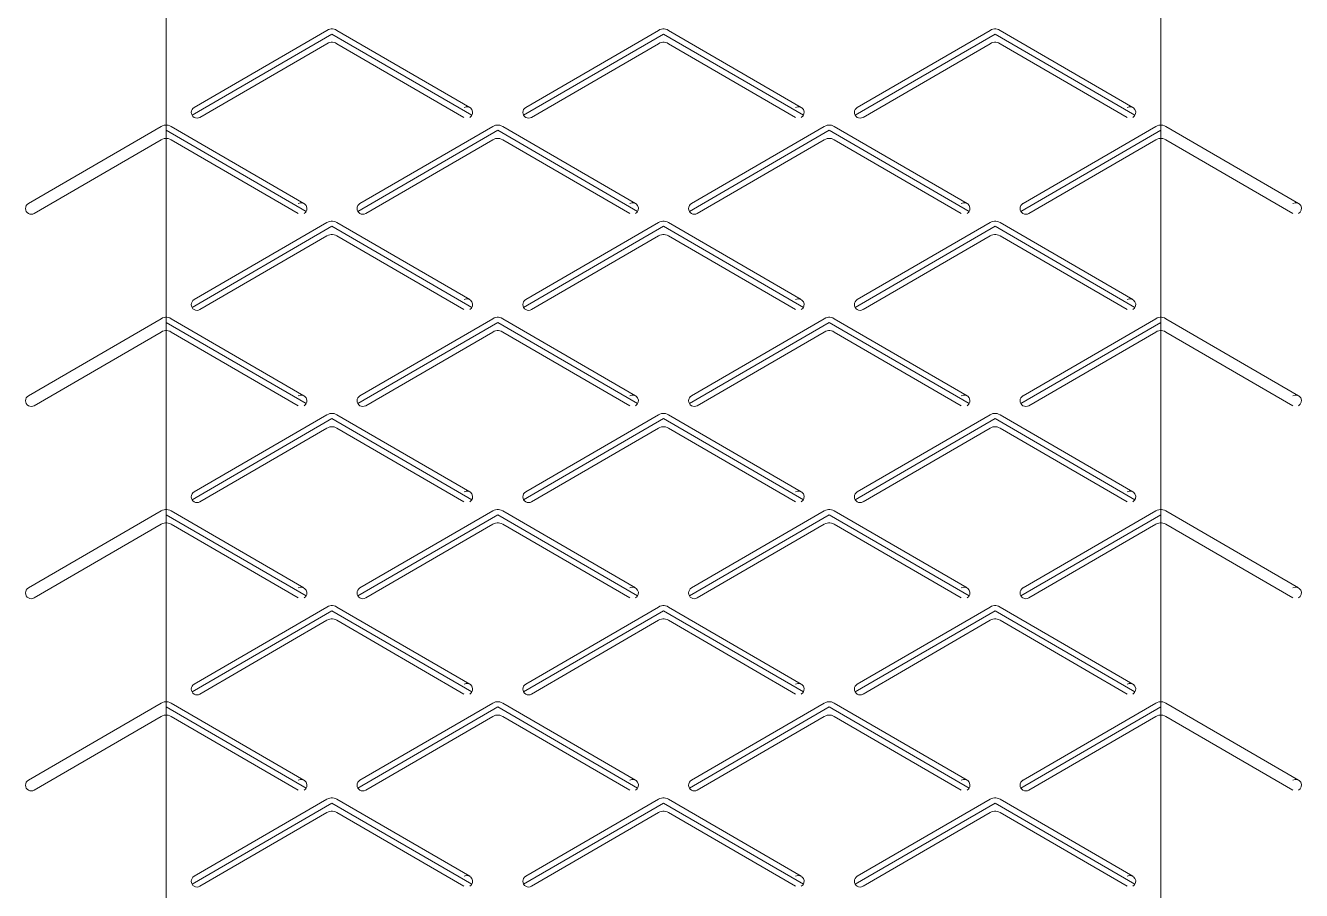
# Model space of a CAD drawing. Header units: metres. Extents: x -3 to 25, y 0 to 162.
# Drawn here: x -3.05 to 24.59, y 40.58 to 59.32 of the extents above; entities that cross this region are included whole.
import ezdxf

# ---------------------------------------------------------------- set-up
doc = ezdxf.new("R2010")
doc.units = ezdxf.units.M
doc.layers.add('TOP', color=1, linetype='Continuous', lineweight=0)

msp = doc.modelspace()

# ---------------------------------------------------------------- linework, layer by layer
at = {"layer": 'TOP'}
for p, q in [((0.56, 57.378), (3.59, 59.137)), ((0.606, 57.549), (3.482, 59.219)), ((3.482, 59.219), (3.513, 59.234)), ((3.513, 59.234), (3.544, 59.244)), ((3.544, 59.244), (3.575, 59.249)), ((3.575, 59.249), (3.605, 59.249)), ((3.59, 59.137), (6.62, 57.378)), ((3.605, 59.249), (3.636, 59.244)), ((3.636, 59.244), (3.667, 59.234)), ((3.667, 59.234), (3.698, 59.219)), ((3.698, 59.219), (6.574, 57.549)), ((7.74, 57.378), (10.77, 59.137)), ((7.786, 57.549), (10.662, 59.219)), ((10.662, 59.219), (10.693, 59.234)), ((10.693, 59.234), (10.724, 59.244)), ((10.724, 59.244), (10.755, 59.249)), ((10.755, 59.249), (10.785, 59.249)), ((10.77, 59.137), (13.8, 57.378)), ((10.785, 59.249), (10.816, 59.244)), ((10.816, 59.244), (10.847, 59.234)), ((10.847, 59.234), (10.878, 59.219)), ((10.878, 59.219), (13.754, 57.549)), ((14.92, 57.378), (17.95, 59.137)), ((14.966, 57.549), (17.842, 59.219)), ((17.842, 59.219), (17.873, 59.234)), ((17.873, 59.234), (17.904, 59.244)), ((17.904, 59.244), (17.935, 59.249)), ((17.935, 59.249), (17.965, 59.249)), ((17.95, 59.137), (20.98, 57.378)), ((17.965, 59.249), (17.996, 59.244)), ((17.996, 59.244), (18.027, 59.234)), ((18.027, 59.234), (18.058, 59.219)), ((18.058, 59.219), (20.934, 57.549)), ((0.731, 57.332), (3.482, 58.93)), ((3.482, 58.93), (3.513, 58.945)), ((3.513, 58.945), (3.544, 58.955)), ((3.544, 58.955), (3.575, 58.961)), ((3.575, 58.961), (3.605, 58.961)), ((3.605, 58.961), (3.636, 58.955)), ((3.636, 58.955), (3.667, 58.945)), ((3.667, 58.945), (3.698, 58.93)), ((3.698, 58.93), (6.449, 57.332)), ((7.911, 57.332), (10.662, 58.93)), ((10.662, 58.93), (10.693, 58.945)), ((10.693, 58.945), (10.724, 58.955)), ((10.724, 58.955), (10.755, 58.961)), ((10.755, 58.961), (10.785, 58.961)), ((10.785, 58.961), (10.816, 58.955)), ((10.816, 58.955), (10.847, 58.945)), ((10.847, 58.945), (10.878, 58.93)), ((10.878, 58.93), (13.629, 57.332)), ((15.091, 57.332), (17.842, 58.93)), ((17.842, 58.93), (17.873, 58.945)), ((17.873, 58.945), (17.904, 58.955)), ((17.904, 58.955), (17.935, 58.961)), ((17.935, 58.961), (17.965, 58.961)), ((17.965, 58.961), (17.996, 58.955)), ((17.996, 58.955), (18.027, 58.945)), ((18.027, 58.945), (18.058, 58.93)), ((18.058, 58.93), (20.809, 57.332)), ((-2.984, 55.467), (-0.108, 57.136)), ((-0.108, 57.136), (-0.077, 57.152)), ((-0.077, 57.152), (-0.046, 57.162)), ((-0.046, 57.162), (-0.015, 57.167)), ((-0.015, 57.167), (0.015, 57.167)), ((0, 57.055), (3.03, 55.296)), ((0.015, 57.167), (0.046, 57.162)), ((0.046, 57.162), (0.077, 57.152)), ((0.077, 57.152), (0.108, 57.136)), ((0.108, 57.136), (2.984, 55.467)), ((4.15, 55.296), (7.18, 57.055)), ((4.196, 55.467), (7.072, 57.136)), ((7.072, 57.136), (7.103, 57.152)), ((7.103, 57.152), (7.134, 57.162)), ((7.134, 57.162), (7.165, 57.167)), ((7.165, 57.167), (7.195, 57.167)), ((7.18, 57.055), (10.21, 55.296)), ((7.195, 57.167), (7.226, 57.162)), ((7.226, 57.162), (7.257, 57.152)), ((7.257, 57.152), (7.288, 57.136)), ((7.288, 57.136), (10.164, 55.467)), ((11.33, 55.296), (14.36, 57.055)), ((11.376, 55.467), (14.252, 57.136)), ((14.252, 57.136), (14.283, 57.152)), ((14.283, 57.152), (14.314, 57.162)), ((14.314, 57.162), (14.345, 57.167)), ((14.345, 57.167), (14.375, 57.167)), ((14.36, 57.055), (17.39, 55.296)), ((14.375, 57.167), (14.406, 57.162)), ((14.406, 57.162), (14.437, 57.152)), ((14.437, 57.152), (14.468, 57.136)), ((14.468, 57.136), (17.344, 55.467)), ((18.51, 55.296), (21.54, 57.055)), ((18.556, 55.467), (21.432, 57.136)), ((21.432, 57.136), (21.463, 57.152)), ((21.463, 57.152), (21.494, 57.162)), ((21.494, 57.162), (21.525, 57.167)), ((21.525, 57.167), (21.555, 57.167)), ((21.555, 57.167), (21.586, 57.162)), ((21.586, 57.162), (21.617, 57.152)), ((21.617, 57.152), (21.648, 57.136)), ((21.648, 57.136), (24.524, 55.467)), ((-2.859, 55.25), (-0.108, 56.848)), ((-0.108, 56.848), (-0.077, 56.863)), ((-0.077, 56.863), (-0.046, 56.873)), ((-0.046, 56.873), (-0.015, 56.878)), ((-0.015, 56.878), (0.015, 56.878)), ((0.015, 56.878), (0.046, 56.873)), ((0.046, 56.873), (0.077, 56.863)), ((0.077, 56.863), (0.108, 56.848)), ((0.108, 56.848), (2.859, 55.25)), ((4.321, 55.25), (7.072, 56.848)), ((7.072, 56.848), (7.103, 56.863)), ((7.103, 56.863), (7.134, 56.873)), ((7.134, 56.873), (7.165, 56.878)), ((7.165, 56.878), (7.195, 56.878)), ((7.195, 56.878), (7.226, 56.873)), ((7.226, 56.873), (7.257, 56.863)), ((7.257, 56.863), (7.288, 56.848)), ((7.288, 56.848), (10.039, 55.25)), ((11.501, 55.25), (14.252, 56.848)), ((14.252, 56.848), (14.283, 56.863)), ((14.283, 56.863), (14.314, 56.873)), ((14.314, 56.873), (14.345, 56.878)), ((14.345, 56.878), (14.375, 56.878)), ((14.375, 56.878), (14.406, 56.873)), ((14.406, 56.873), (14.437, 56.863)), ((14.437, 56.863), (14.468, 56.848)), ((14.468, 56.848), (17.219, 55.25)), ((18.681, 55.25), (21.432, 56.848)), ((21.432, 56.848), (21.463, 56.863)), ((21.463, 56.863), (21.494, 56.873)), ((21.494, 56.873), (21.525, 56.878)), ((21.525, 56.878), (21.555, 56.878)), ((21.555, 56.878), (21.586, 56.873)), ((21.586, 56.873), (21.617, 56.863)), ((21.617, 56.863), (21.648, 56.848)), ((21.648, 56.848), (24.399, 55.25)), ((0.606, 53.385), (3.482, 55.054)), ((3.482, 55.054), (3.513, 55.07)), ((3.513, 55.07), (3.544, 55.08)), ((3.544, 55.08), (3.575, 55.085)), ((3.575, 55.085), (3.605, 55.085)), ((3.605, 55.085), (3.636, 55.08)), ((3.636, 55.08), (3.667, 55.07)), ((3.667, 55.07), (3.698, 55.054)), ((3.698, 55.054), (6.574, 53.385)), ((7.786, 53.385), (10.662, 55.054)), ((10.662, 55.054), (10.693, 55.07)), ((10.693, 55.07), (10.724, 55.08)), ((10.724, 55.08), (10.755, 55.085)), ((10.755, 55.085), (10.785, 55.085)), ((10.785, 55.085), (10.816, 55.08)), ((10.816, 55.08), (10.847, 55.07)), ((10.847, 55.07), (10.878, 55.054)), ((10.878, 55.054), (13.754, 53.385)), ((14.966, 53.385), (17.842, 55.054)), ((17.842, 55.054), (17.873, 55.07)), ((17.873, 55.07), (17.904, 55.08)), ((17.904, 55.08), (17.935, 55.085)), ((17.935, 55.085), (17.965, 55.085)), ((17.965, 55.085), (17.996, 55.08)), ((17.996, 55.08), (18.027, 55.07)), ((18.027, 55.07), (18.058, 55.054)), ((18.058, 55.054), (20.934, 53.385)), ((0.56, 53.214), (3.59, 54.973)), ((0.731, 53.168), (3.482, 54.765)), ((3.482, 54.765), (3.513, 54.781)), ((3.513, 54.781), (3.544, 54.791)), ((3.544, 54.791), (3.575, 54.796)), ((3.575, 54.796), (3.605, 54.796)), ((3.59, 54.973), (6.62, 53.214)), ((3.605, 54.796), (3.636, 54.791)), ((3.636, 54.791), (3.667, 54.781)), ((3.667, 54.781), (3.698, 54.765)), ((3.698, 54.765), (6.449, 53.168)), ((7.74, 53.214), (10.77, 54.973)), ((7.911, 53.168), (10.662, 54.765)), ((10.662, 54.765), (10.693, 54.781)), ((10.693, 54.781), (10.724, 54.791)), ((10.724, 54.791), (10.755, 54.796)), ((10.755, 54.796), (10.785, 54.796)), ((10.77, 54.973), (13.8, 53.214)), ((10.785, 54.796), (10.816, 54.791)), ((10.816, 54.791), (10.847, 54.781)), ((10.847, 54.781), (10.878, 54.765)), ((10.878, 54.765), (13.629, 53.168)), ((14.92, 53.214), (17.95, 54.973)), ((15.091, 53.168), (17.842, 54.765)), ((17.842, 54.765), (17.873, 54.781)), ((17.873, 54.781), (17.904, 54.791)), ((17.904, 54.791), (17.935, 54.796)), ((17.935, 54.796), (17.965, 54.796)), ((17.95, 54.973), (20.98, 53.214)), ((17.965, 54.796), (17.996, 54.791)), ((17.996, 54.791), (18.027, 54.781)), ((18.027, 54.781), (18.058, 54.765)), ((18.058, 54.765), (20.809, 53.168)), ((-2.984, 51.302), (-0.108, 52.972)), ((-0.108, 52.972), (-0.077, 52.987)), ((-0.077, 52.987), (-0.046, 52.998)), ((-0.046, 52.998), (-0.015, 53.003)), ((-0.015, 53.003), (0.015, 53.003)), ((0, 52.89), (3.03, 51.132)), ((0.015, 53.003), (0.046, 52.998)), ((0.046, 52.998), (0.077, 52.987)), ((0.077, 52.987), (0.108, 52.972)), ((0.108, 52.972), (2.984, 51.302)), ((4.15, 51.132), (7.18, 52.89)), ((4.196, 51.302), (7.072, 52.972)), ((7.072, 52.972), (7.103, 52.987)), ((7.103, 52.987), (7.134, 52.998)), ((7.134, 52.998), (7.165, 53.003)), ((7.165, 53.003), (7.195, 53.003)), ((7.18, 52.89), (10.21, 51.132)), ((7.195, 53.003), (7.226, 52.998)), ((7.226, 52.998), (7.257, 52.987)), ((7.257, 52.987), (7.288, 52.972)), ((7.288, 52.972), (10.164, 51.302)), ((11.33, 51.132), (14.36, 52.89)), ((11.376, 51.302), (14.252, 52.972)), ((14.252, 52.972), (14.283, 52.987)), ((14.283, 52.987), (14.314, 52.998)), ((14.314, 52.998), (14.345, 53.003)), ((14.345, 53.003), (14.375, 53.003)), ((14.36, 52.89), (17.39, 51.132)), ((14.375, 53.003), (14.406, 52.998)), ((14.406, 52.998), (14.437, 52.987)), ((14.437, 52.987), (14.468, 52.972)), ((14.468, 52.972), (17.344, 51.302)), ((18.51, 51.132), (21.54, 52.89)), ((18.556, 51.302), (21.432, 52.972)), ((21.432, 52.972), (21.463, 52.987)), ((21.463, 52.987), (21.494, 52.998)), ((21.494, 52.998), (21.525, 53.003)), ((21.525, 53.003), (21.555, 53.003)), ((21.555, 53.003), (21.586, 52.998)), ((21.586, 52.998), (21.617, 52.987)), ((21.617, 52.987), (21.648, 52.972)), ((21.648, 52.972), (24.524, 51.302)), ((-2.859, 51.086), (-0.108, 52.683)), ((-0.108, 52.683), (-0.077, 52.699)), ((-0.077, 52.699), (-0.046, 52.709)), ((-0.046, 52.709), (-0.015, 52.714)), ((-0.015, 52.714), (0.015, 52.714)), ((0.015, 52.714), (0.046, 52.709)), ((0.046, 52.709), (0.077, 52.699)), ((0.077, 52.699), (0.108, 52.683)), ((0.108, 52.683), (2.859, 51.086)), ((4.321, 51.086), (7.072, 52.683)), ((7.072, 52.683), (7.103, 52.699)), ((7.103, 52.699), (7.134, 52.709)), ((7.134, 52.709), (7.165, 52.714)), ((7.165, 52.714), (7.195, 52.714)), ((7.195, 52.714), (7.226, 52.709)), ((7.226, 52.709), (7.257, 52.699)), ((7.257, 52.699), (7.288, 52.683)), ((7.288, 52.683), (10.039, 51.086)), ((11.501, 51.086), (14.252, 52.683)), ((14.252, 52.683), (14.283, 52.699)), ((14.283, 52.699), (14.314, 52.709)), ((14.314, 52.709), (14.345, 52.714)), ((14.345, 52.714), (14.375, 52.714)), ((14.375, 52.714), (14.406, 52.709)), ((14.406, 52.709), (14.437, 52.699)), ((14.437, 52.699), (14.468, 52.683)), ((14.468, 52.683), (17.219, 51.086)), ((18.681, 51.086), (21.432, 52.683)), ((21.432, 52.683), (21.463, 52.699)), ((21.463, 52.699), (21.494, 52.709)), ((21.494, 52.709), (21.525, 52.714)), ((21.525, 52.714), (21.555, 52.714)), ((21.555, 52.714), (21.586, 52.709)), ((21.586, 52.709), (21.617, 52.699)), ((21.617, 52.699), (21.648, 52.683)), ((21.648, 52.683), (24.399, 51.086)), ((0.606, 49.22), (3.482, 50.89)), ((3.482, 50.89), (3.513, 50.905)), ((3.513, 50.905), (3.544, 50.915)), ((3.544, 50.915), (3.575, 50.921)), ((3.575, 50.921), (3.605, 50.921)), ((3.605, 50.921), (3.636, 50.915)), ((3.636, 50.915), (3.667, 50.905)), ((3.667, 50.905), (3.698, 50.89)), ((3.698, 50.89), (6.574, 49.22)), ((7.786, 49.22), (10.662, 50.89)), ((10.662, 50.89), (10.693, 50.905)), ((10.693, 50.905), (10.724, 50.915)), ((10.724, 50.915), (10.755, 50.921)), ((10.755, 50.921), (10.785, 50.921)), ((10.785, 50.921), (10.816, 50.915)), ((10.816, 50.915), (10.847, 50.905)), ((10.847, 50.905), (10.878, 50.89)), ((10.878, 50.89), (13.754, 49.22)), ((14.966, 49.22), (17.842, 50.89)), ((17.842, 50.89), (17.873, 50.905)), ((17.873, 50.905), (17.904, 50.915)), ((17.904, 50.915), (17.935, 50.921)), ((17.935, 50.921), (17.965, 50.921)), ((17.965, 50.921), (17.996, 50.915)), ((17.996, 50.915), (18.027, 50.905)), ((18.027, 50.905), (18.058, 50.89)), ((18.058, 50.89), (20.934, 49.22)), ((0.56, 49.049), (3.59, 50.808)), ((0.731, 49.004), (3.482, 50.601)), ((3.482, 50.601), (3.513, 50.616)), ((3.513, 50.616), (3.544, 50.627)), ((3.544, 50.627), (3.575, 50.632)), ((3.575, 50.632), (3.605, 50.632)), ((3.59, 50.808), (6.62, 49.049)), ((3.605, 50.632), (3.636, 50.627)), ((3.636, 50.627), (3.667, 50.616)), ((3.667, 50.616), (3.698, 50.601)), ((3.698, 50.601), (6.449, 49.004)), ((7.74, 49.049), (10.77, 50.808)), ((7.911, 49.004), (10.662, 50.601)), ((10.662, 50.601), (10.693, 50.616)), ((10.693, 50.616), (10.724, 50.627)), ((10.724, 50.627), (10.755, 50.632)), ((10.755, 50.632), (10.785, 50.632)), ((10.77, 50.808), (13.8, 49.049)), ((10.785, 50.632), (10.816, 50.627)), ((10.816, 50.627), (10.847, 50.616)), ((10.847, 50.616), (10.878, 50.601)), ((10.878, 50.601), (13.629, 49.004)), ((14.92, 49.049), (17.95, 50.808)), ((15.091, 49.004), (17.842, 50.601)), ((17.842, 50.601), (17.873, 50.616)), ((17.873, 50.616), (17.904, 50.627)), ((17.904, 50.627), (17.935, 50.632)), ((17.935, 50.632), (17.965, 50.632)), ((17.95, 50.808), (20.98, 49.049)), ((17.965, 50.632), (17.996, 50.627)), ((17.996, 50.627), (18.027, 50.616)), ((18.027, 50.616), (18.058, 50.601)), ((18.058, 50.601), (20.809, 49.004)), ((-2.984, 47.138), (-0.108, 48.808)), ((-0.108, 48.808), (-0.077, 48.823)), ((-0.077, 48.823), (-0.046, 48.833)), ((-0.046, 48.833), (-0.015, 48.838)), ((-0.015, 48.838), (0.015, 48.838)), ((0, 48.726), (3.03, 46.967)), ((0.015, 48.838), (0.046, 48.833)), ((0.046, 48.833), (0.077, 48.823)), ((0.077, 48.823), (0.108, 48.808)), ((0.108, 48.808), (2.984, 47.138)), ((4.15, 46.967), (7.18, 48.726)), ((4.196, 47.138), (7.072, 48.808)), ((7.072, 48.808), (7.103, 48.823)), ((7.103, 48.823), (7.134, 48.833)), ((7.134, 48.833), (7.165, 48.838)), ((7.165, 48.838), (7.195, 48.838)), ((7.18, 48.726), (10.21, 46.967)), ((7.195, 48.838), (7.226, 48.833)), ((7.226, 48.833), (7.257, 48.823)), ((7.257, 48.823), (7.288, 48.808)), ((7.288, 48.808), (10.164, 47.138)), ((11.33, 46.967), (14.36, 48.726)), ((11.376, 47.138), (14.252, 48.808)), ((14.252, 48.808), (14.283, 48.823)), ((14.283, 48.823), (14.314, 48.833)), ((14.314, 48.833), (14.345, 48.838)), ((14.345, 48.838), (14.375, 48.838)), ((14.36, 48.726), (17.39, 46.967)), ((14.375, 48.838), (14.406, 48.833)), ((14.406, 48.833), (14.437, 48.823)), ((14.437, 48.823), (14.468, 48.808)), ((14.468, 48.808), (17.344, 47.138)), ((18.51, 46.967), (21.54, 48.726)), ((18.556, 47.138), (21.432, 48.808)), ((21.432, 48.808), (21.463, 48.823)), ((21.463, 48.823), (21.494, 48.833)), ((21.494, 48.833), (21.525, 48.838)), ((21.525, 48.838), (21.555, 48.838)), ((21.555, 48.838), (21.586, 48.833)), ((21.586, 48.833), (21.617, 48.823)), ((21.617, 48.823), (21.648, 48.808)), ((21.648, 48.808), (24.524, 47.138)), ((-2.859, 46.921), (-0.108, 48.519)), ((-0.108, 48.519), (-0.077, 48.534)), ((-0.077, 48.534), (-0.046, 48.545)), ((-0.046, 48.545), (-0.015, 48.55)), ((-0.015, 48.55), (0.015, 48.55)), ((0.015, 48.55), (0.046, 48.545)), ((0.046, 48.545), (0.077, 48.534)), ((0.077, 48.534), (0.108, 48.519)), ((0.108, 48.519), (2.859, 46.921)), ((4.321, 46.921), (7.072, 48.519)), ((7.072, 48.519), (7.103, 48.534)), ((7.103, 48.534), (7.134, 48.545)), ((7.134, 48.545), (7.165, 48.55)), ((7.165, 48.55), (7.195, 48.55)), ((7.195, 48.55), (7.226, 48.545)), ((7.226, 48.545), (7.257, 48.534)), ((7.257, 48.534), (7.288, 48.519)), ((7.288, 48.519), (10.039, 46.921)), ((11.501, 46.921), (14.252, 48.519)), ((14.252, 48.519), (14.283, 48.534)), ((14.283, 48.534), (14.314, 48.545)), ((14.314, 48.545), (14.345, 48.55)), ((14.345, 48.55), (14.375, 48.55)), ((14.375, 48.55), (14.406, 48.545)), ((14.406, 48.545), (14.437, 48.534)), ((14.437, 48.534), (14.468, 48.519)), ((14.468, 48.519), (17.219, 46.921)), ((18.681, 46.921), (21.432, 48.519)), ((21.432, 48.519), (21.463, 48.534)), ((21.463, 48.534), (21.494, 48.545)), ((21.494, 48.545), (21.525, 48.55)), ((21.525, 48.55), (21.555, 48.55)), ((21.555, 48.55), (21.586, 48.545)), ((21.586, 48.545), (21.617, 48.534)), ((21.617, 48.534), (21.648, 48.519)), ((21.648, 48.519), (24.399, 46.921)), ((0.606, 45.056), (3.482, 46.725)), ((3.482, 46.725), (3.513, 46.741)), ((3.513, 46.741), (3.544, 46.751)), ((3.544, 46.751), (3.575, 46.756)), ((3.575, 46.756), (3.605, 46.756)), ((3.605, 46.756), (3.636, 46.751)), ((3.636, 46.751), (3.667, 46.741)), ((3.667, 46.741), (3.698, 46.725)), ((3.698, 46.725), (6.574, 45.056)), ((7.786, 45.056), (10.662, 46.725)), ((10.662, 46.725), (10.693, 46.741)), ((10.693, 46.741), (10.724, 46.751)), ((10.724, 46.751), (10.755, 46.756)), ((10.755, 46.756), (10.785, 46.756)), ((10.785, 46.756), (10.816, 46.751)), ((10.816, 46.751), (10.847, 46.741)), ((10.847, 46.741), (10.878, 46.725)), ((10.878, 46.725), (13.754, 45.056)), ((14.966, 45.056), (17.842, 46.725)), ((17.842, 46.725), (17.873, 46.741)), ((17.873, 46.741), (17.904, 46.751)), ((17.904, 46.751), (17.935, 46.756)), ((17.935, 46.756), (17.965, 46.756)), ((17.965, 46.756), (17.996, 46.751)), ((17.996, 46.751), (18.027, 46.741)), ((18.027, 46.741), (18.058, 46.725)), ((18.058, 46.725), (20.934, 45.056)), ((0.56, 44.885), (3.59, 46.644)), ((0.731, 44.839), (3.482, 46.437)), ((3.482, 46.437), (3.513, 46.452)), ((3.513, 46.452), (3.544, 46.462)), ((3.544, 46.462), (3.575, 46.467)), ((3.575, 46.467), (3.605, 46.467)), ((3.59, 46.644), (6.62, 44.885)), ((3.605, 46.467), (3.636, 46.462)), ((3.636, 46.462), (3.667, 46.452)), ((3.667, 46.452), (3.698, 46.437)), ((3.698, 46.437), (6.449, 44.839)), ((7.74, 44.885), (10.77, 46.644)), ((7.911, 44.839), (10.662, 46.437)), ((10.662, 46.437), (10.693, 46.452)), ((10.693, 46.452), (10.724, 46.462)), ((10.724, 46.462), (10.755, 46.467)), ((10.755, 46.467), (10.785, 46.467)), ((10.77, 46.644), (13.8, 44.885)), ((10.785, 46.467), (10.816, 46.462)), ((10.816, 46.462), (10.847, 46.452)), ((10.847, 46.452), (10.878, 46.437)), ((10.878, 46.437), (13.629, 44.839)), ((14.92, 44.885), (17.95, 46.644)), ((15.091, 44.839), (17.842, 46.437)), ((17.842, 46.437), (17.873, 46.452)), ((17.873, 46.452), (17.904, 46.462)), ((17.904, 46.462), (17.935, 46.467)), ((17.935, 46.467), (17.965, 46.467)), ((17.95, 46.644), (20.98, 44.885)), ((17.965, 46.467), (17.996, 46.462)), ((17.996, 46.462), (18.027, 46.452)), ((18.027, 46.452), (18.058, 46.437)), ((18.058, 46.437), (20.809, 44.839)), ((-2.984, 42.974), (-0.108, 44.643)), ((-0.108, 44.643), (-0.077, 44.659)), ((-0.077, 44.659), (-0.046, 44.669)), ((-0.046, 44.669), (-0.015, 44.674)), ((-0.015, 44.674), (0.015, 44.674)), ((0, 44.562), (3.03, 42.803)), ((0.015, 44.674), (0.046, 44.669)), ((0.046, 44.669), (0.077, 44.659)), ((0.077, 44.659), (0.108, 44.643)), ((0.108, 44.643), (2.984, 42.974)), ((4.15, 42.803), (7.18, 44.562)), ((4.196, 42.974), (7.072, 44.643)), ((7.072, 44.643), (7.103, 44.659)), ((7.103, 44.659), (7.134, 44.669)), ((7.134, 44.669), (7.165, 44.674)), ((7.165, 44.674), (7.195, 44.674)), ((7.18, 44.562), (10.21, 42.803)), ((7.195, 44.674), (7.226, 44.669)), ((7.226, 44.669), (7.257, 44.659)), ((7.257, 44.659), (7.288, 44.643)), ((7.288, 44.643), (10.164, 42.974)), ((11.33, 42.803), (14.36, 44.562)), ((11.376, 42.974), (14.252, 44.643)), ((14.252, 44.643), (14.283, 44.659)), ((14.283, 44.659), (14.314, 44.669)), ((14.314, 44.669), (14.345, 44.674)), ((14.345, 44.674), (14.375, 44.674)), ((14.36, 44.562), (17.39, 42.803)), ((14.375, 44.674), (14.406, 44.669)), ((14.406, 44.669), (14.437, 44.659)), ((14.437, 44.659), (14.468, 44.643)), ((14.468, 44.643), (17.344, 42.974)), ((18.51, 42.803), (21.54, 44.562)), ((18.556, 42.974), (21.432, 44.643)), ((21.432, 44.643), (21.463, 44.659)), ((21.463, 44.659), (21.494, 44.669)), ((21.494, 44.669), (21.525, 44.674)), ((21.525, 44.674), (21.555, 44.674)), ((21.555, 44.674), (21.586, 44.669)), ((21.586, 44.669), (21.617, 44.659)), ((21.617, 44.659), (21.648, 44.643)), ((21.648, 44.643), (24.524, 42.974)), ((-2.859, 42.757), (-0.108, 44.355)), ((-0.108, 44.355), (-0.077, 44.37)), ((-0.077, 44.37), (-0.046, 44.38)), ((-0.046, 44.38), (-0.015, 44.385)), ((-0.015, 44.385), (0.015, 44.385)), ((0.015, 44.385), (0.046, 44.38)), ((0.046, 44.38), (0.077, 44.37)), ((0.077, 44.37), (0.108, 44.355)), ((0.108, 44.355), (2.859, 42.757)), ((4.321, 42.757), (7.072, 44.355)), ((7.072, 44.355), (7.103, 44.37)), ((7.103, 44.37), (7.134, 44.38)), ((7.134, 44.38), (7.165, 44.385)), ((7.165, 44.385), (7.195, 44.385)), ((7.195, 44.385), (7.226, 44.38)), ((7.226, 44.38), (7.257, 44.37)), ((7.257, 44.37), (7.288, 44.355)), ((7.288, 44.355), (10.039, 42.757)), ((11.501, 42.757), (14.252, 44.355)), ((14.252, 44.355), (14.283, 44.37)), ((14.283, 44.37), (14.314, 44.38)), ((14.314, 44.38), (14.345, 44.385)), ((14.345, 44.385), (14.375, 44.385)), ((14.375, 44.385), (14.406, 44.38)), ((14.406, 44.38), (14.437, 44.37)), ((14.437, 44.37), (14.468, 44.355)), ((14.468, 44.355), (17.219, 42.757)), ((18.681, 42.757), (21.432, 44.355)), ((21.432, 44.355), (21.463, 44.37)), ((21.463, 44.37), (21.494, 44.38)), ((21.494, 44.38), (21.525, 44.385)), ((21.525, 44.385), (21.555, 44.385)), ((21.555, 44.385), (21.586, 44.38)), ((21.586, 44.38), (21.617, 44.37)), ((21.617, 44.37), (21.648, 44.355)), ((21.648, 44.355), (24.399, 42.757)), ((0.606, 40.891), (3.482, 42.561)), ((3.482, 42.561), (3.513, 42.576)), ((3.513, 42.576), (3.544, 42.587)), ((3.544, 42.587), (3.575, 42.592)), ((3.575, 42.592), (3.605, 42.592)), ((3.605, 42.592), (3.636, 42.587)), ((3.636, 42.587), (3.667, 42.576)), ((3.667, 42.576), (3.698, 42.561)), ((3.698, 42.561), (6.574, 40.891)), ((7.786, 40.891), (10.662, 42.561)), ((10.662, 42.561), (10.693, 42.576)), ((10.693, 42.576), (10.724, 42.587)), ((10.724, 42.587), (10.755, 42.592)), ((10.755, 42.592), (10.785, 42.592)), ((10.785, 42.592), (10.816, 42.587)), ((10.816, 42.587), (10.847, 42.576)), ((10.847, 42.576), (10.878, 42.561)), ((10.878, 42.561), (13.754, 40.891)), ((14.966, 40.891), (17.842, 42.561)), ((17.842, 42.561), (17.873, 42.576)), ((17.873, 42.576), (17.904, 42.587)), ((17.904, 42.587), (17.935, 42.592)), ((17.935, 42.592), (17.965, 42.592)), ((17.965, 42.592), (17.996, 42.587)), ((17.996, 42.587), (18.027, 42.576)), ((18.027, 42.576), (18.058, 42.561)), ((18.058, 42.561), (20.934, 40.891)), ((0.56, 40.721), (3.59, 42.479)), ((3.482, 42.272), (3.513, 42.288)), ((3.513, 42.288), (3.544, 42.298)), ((3.544, 42.298), (3.575, 42.303)), ((3.575, 42.303), (3.605, 42.303)), ((3.59, 42.479), (6.62, 40.721)), ((3.605, 42.303), (3.636, 42.298)), ((3.636, 42.298), (3.667, 42.288)), ((3.667, 42.288), (3.698, 42.272)), ((7.74, 40.721), (10.77, 42.479)), ((10.662, 42.272), (10.693, 42.288)), ((10.693, 42.288), (10.724, 42.298)), ((10.724, 42.298), (10.755, 42.303)), ((10.755, 42.303), (10.785, 42.303)), ((10.77, 42.479), (13.8, 40.721)), ((10.785, 42.303), (10.816, 42.298)), ((10.816, 42.298), (10.847, 42.288)), ((10.847, 42.288), (10.878, 42.272)), ((14.92, 40.721), (17.95, 42.479)), ((17.842, 42.272), (17.873, 42.288)), ((17.873, 42.288), (17.904, 42.298)), ((17.904, 42.298), (17.935, 42.303)), ((17.935, 42.303), (17.965, 42.303)), ((17.95, 42.479), (20.98, 40.721)), ((17.965, 42.303), (17.996, 42.298)), ((17.996, 42.298), (18.027, 42.288)), ((18.027, 42.288), (18.058, 42.272)), ((0.731, 40.675), (3.482, 42.272)), ((3.698, 42.272), (6.449, 40.675)), ((7.911, 40.675), (10.662, 42.272)), ((10.878, 42.272), (13.629, 40.675)), ((15.091, 40.675), (17.842, 42.272)), ((18.058, 42.272), (20.809, 40.675))]:
    msp.add_line(p, q, dxfattribs=at)
msp.add_lwpolyline([(0, 0), (0, 162), (21.54, 162), (21.54, 0)], close=True, dxfattribs=at)
for centre, start, end in [((0.668, 57.441), 120, 300), ((6.512, 57.441), -60, 120), ((7.848, 57.441), 120, 300), ((13.692, 57.441), -60, 120), ((15.028, 57.441), 120, 300), ((20.872, 57.441), -60, 120), ((-2.922, 55.358), 120, 300), ((2.922, 55.358), -60, 120), ((4.258, 55.358), 120, 300), ((10.102, 55.358), -60, 120), ((11.438, 55.358), 120, 300), ((17.282, 55.358), -60, 120), ((18.618, 55.358), 120, 300), ((24.462, 55.358), -60, 120), ((0.668, 53.276), 120, 300), ((6.512, 53.276), -60, 120), ((7.848, 53.276), 120, 300), ((13.692, 53.276), -60, 120), ((15.028, 53.276), 120, 300), ((20.872, 53.276), -60, 120), ((-2.922, 51.194), 120, 300), ((2.922, 51.194), -60, 120), ((4.258, 51.194), 120, 300), ((10.102, 51.194), -60, 120), ((11.438, 51.194), 120, 300), ((17.282, 51.194), -60, 120), ((18.618, 51.194), 120, 300), ((24.462, 51.194), -60, 120), ((0.668, 49.112), 120, 300), ((6.512, 49.112), -60, 120), ((7.848, 49.112), 120, 300), ((13.692, 49.112), -60, 120), ((15.028, 49.112), 120, 300), ((20.872, 49.112), -60, 120), ((-2.922, 47.03), 120, 300), ((2.922, 47.03), -60, 120), ((4.258, 47.03), 120, 300), ((10.102, 47.03), -60, 120), ((11.438, 47.03), 120, 300), ((17.282, 47.03), -60, 120), ((18.618, 47.03), 120, 300), ((24.462, 47.03), -60, 120), ((0.668, 44.947), 120, 300), ((6.512, 44.947), -60, 120), ((7.848, 44.947), 120, 300), ((13.692, 44.947), -60, 120), ((15.028, 44.947), 120, 300), ((20.872, 44.947), -60, 120), ((-2.922, 42.865), 120, 300), ((2.922, 42.865), -60, 120), ((4.258, 42.865), 120, 300), ((10.102, 42.865), -60, 120), ((11.438, 42.865), 120, 300), ((17.282, 42.865), -60, 120), ((18.618, 42.865), 120, 300), ((24.462, 42.865), -60, 120), ((6.512, 40.783), -60, 120), ((13.692, 40.783), -60, 120), ((20.872, 40.783), -60, 120), ((0.668, 40.783), 120, 300), ((7.848, 40.783), 120, 300), ((15.028, 40.783), 120, 300)]:
    msp.add_arc(centre, 0.125, start, end, dxfattribs=at)

doc.saveas('drawing.dxf')
